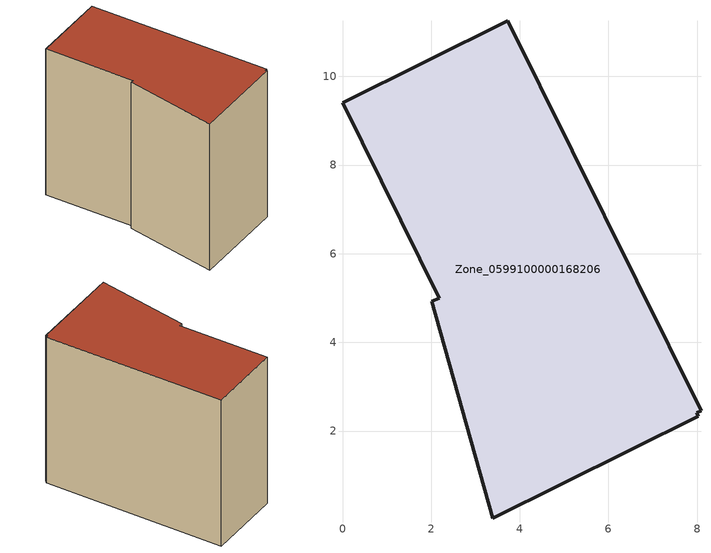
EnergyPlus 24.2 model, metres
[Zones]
Zone_0599100000168206
 floor ground (C_G): 2.18,5 0,9.4 3.73,11.26 8.09,2.46 7.99,2.42 8.03,2.33 3.39,0.03 2.01,4.93 z0
 wall outside (C_F): 8.09,2.46 3.73,11.26 0,9.4 2.18,5 2.01,4.93 3.39,0.03 8.03,2.33 7.99,2.42 8.09,2.46 z0:8.53
 roof outside (C_R): 7.99,2.42 8.09,2.46 3.73,11.26 0,9.4 2.18,5 2.01,4.93 3.39,0.03 8.03,2.33 z8.53
[BUILDING]
Pand.0599100000168206: North Axis=0; Terrain=City; Loads Convergence Tolerance Value=0.04; Temperature Convergence Tolerance Value=0.4; Solar Distribution=FullExterior; Maximum Number of Warmup Days=25; Minimum Number of Warmup Days=1
[Site:Location]
Rotterdam.The.Hague.AP_ZH_NLD Design_Conditions: Latitude=51.96; Longitude=4.45; Time Zone=1; Elevation=-4.5
[SITE:GROUNDTEMPERATURE:BUILDINGSURFACE]
18, 18, 18, 18, 18, 18, 18, 18, 18, 18, 18, 18
[MATERIAL] Thermal Absorptance=0.9; Solar Absorptance=0.7; Visible Absorptance=0.7
Name | Roughness | Thickness | Conductivity | Density | Specific Heat
G.TC.1992-2005 | MediumSmooth | 0.15 | 0.06 | 540 | 1210
F.TC.1992-2005 | Rough | 0.3 | 0.12 | 1920 | 840
R.TC.1992-2005 | MediumRough | 0.2 | 0.08 | 1500 | 1000
[CONSTRUCTION]
C_G: G.TC.1992-2005
C_F: F.TC.1992-2005
C_R: R.TC.1992-2005
[ZONE]
Zone_0599100000168206: Type=1; Multiplier=1; Ceiling Height=Autocalculate; Volume=Autocalculate; Floor Area=autocalculate; Part of Total Floor Area=Yes
[ZONEINFILTRATION:DESIGNFLOWRATE]
Infil_Zone_0599100000168206: Zone or ZoneList or Space or SpaceList=Zone_0599100000168206; Schedule=AlwaysOn; Design Flow Rate Calculation Method=Flow/Area; Flow Rate per Floor Area=0.0015; Constant Term Coefficient=1; Temperature Term Coefficient=0; Velocity Term Coefficient=0; Velocity Squared Term Coefficient=0
[HVACTEMPLATE:ZONE:IDEALLOADSAIRSYSTEM]
Zone_0599100000168206: Maximum Heating Supply Air Temperature=50; Minimum Cooling Supply Air Temperature=13; Maximum Heating Supply Air Humidity Ratio=0.0156; Minimum Cooling Supply Air Humidity Ratio=0.0077; Heating Limit=NoLimit; Cooling Limit=NoLimit; Dehumidification Control Type=ConstantSensibleHeatRatio; Cooling Sensible Heat Ratio=0.7; Dehumidification Setpoint=60; Humidification Control Type=None; Humidification Setpoint=30; Outdoor Air Method=None; Outdoor Air Flow Rate per Person=0.00944; Outdoor Air Flow Rate per Zone Floor Area=0; Outdoor Air Flow Rate per Zone=0; Demand Controlled Ventilation Type=None; Outdoor Air Economizer Type=NoEconomizer; Heat Recovery Type=None; Sensible Heat Recovery Effectiveness=0.7; Latent Heat Recovery Effectiveness=0.65
[ZONECONTROL:THERMOSTAT]
ThermostatControl_Zone_0599100000168206: Zone or ZoneList=Zone_0599100000168206; Control Type Schedule=DualSetpointControlType; Control 1=Thermostat_Zone_0599100000168206; Temperature Difference Between Cutout And Setpoint=0
[THERMOSTATSETPOINT:DUALSETPOINT]
Thermostat_Zone_0599100000168206: Heating Setpoint Temperature Schedule=HeatingSetpoint_Zone_0599100000168206; Cooling Setpoint Temperature Schedule=CoolingSetpoint_Zone_0599100000168206
[SCHEDULE:COMPACT]
HeatingSetpoint_Zone_0599100000168206: Through: 12/31, For: AllDays, Until: 24:00, 21
CoolingSetpoint_Zone_0599100000168206: Through: 12/31, For: AllDays, Until: 24:00, 24
DualSetpointControlType: Through: 12/31, For: AllDays, Until: 24:00, 4
AlwaysOn: Through: 12/31, For: AllDays, Until: 24:00, 1
